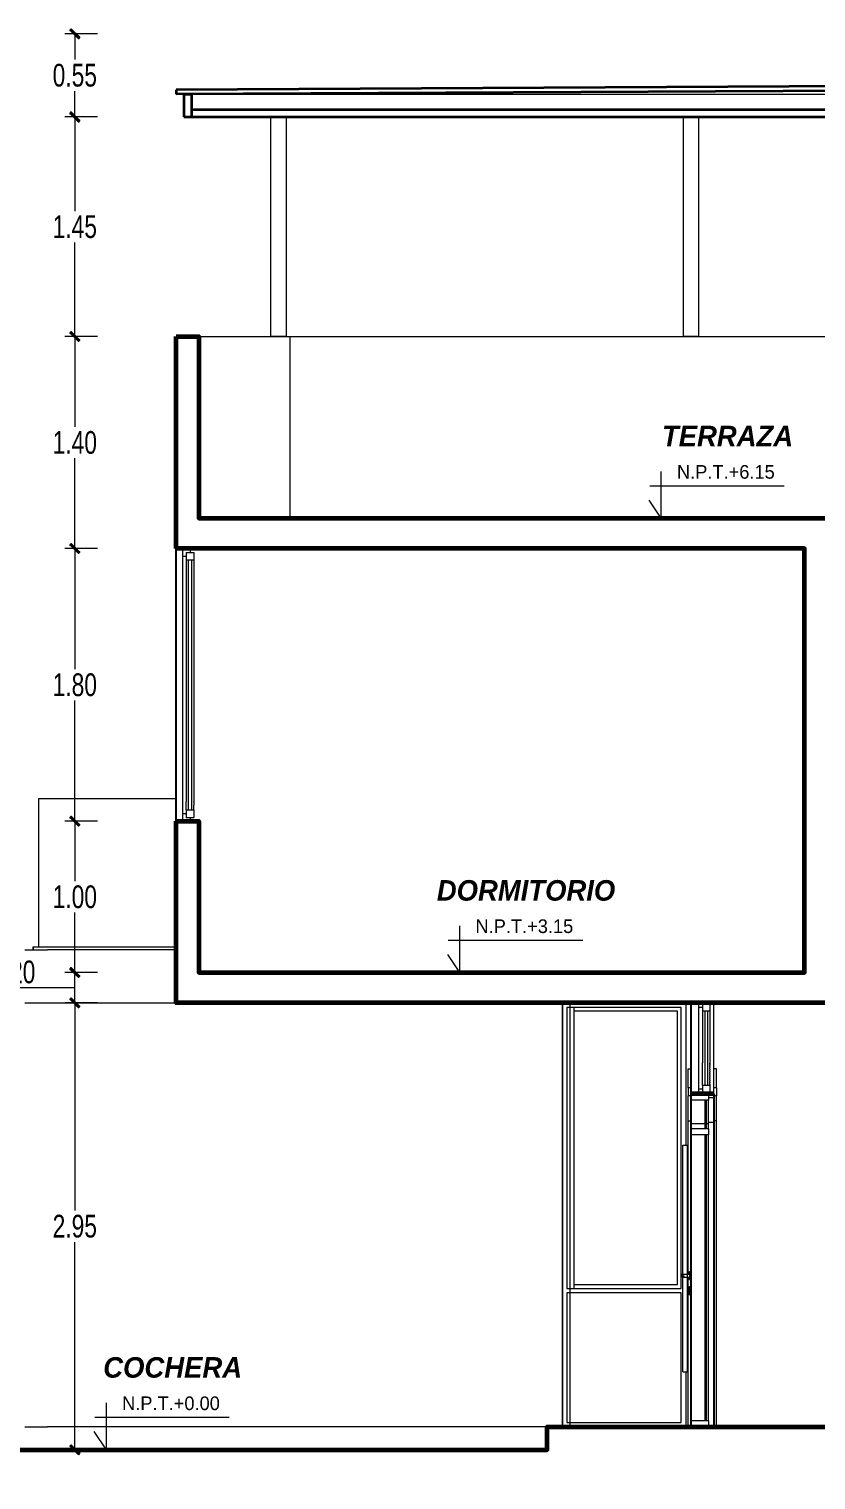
# Model space of a CAD drawing. Header units: millimetres. Extents: x 10610 to 10705, y -16613.7 to -16584.2.
# Drawn here: x 10670.6 to 10675.8, y -16607.34 to -16597.76 of the extents above; entities that cross this region are included whole.
import ezdxf
from ezdxf.enums import TextEntityAlignment as Align

# ---------------------------------------------------------------- set-up
doc = ezdxf.new("R2010")
doc.units = ezdxf.units.MM
for name, color, linetype, lineweight in [('COTASS', 7, 'Continuous', 5), ('Nuevo_Muro_Pluma_Nº__32', 15, 'Continuous', 35), ('Nuevo_Sanitarios_Pluma_Nº__30', 134, 'Continuous', 35), ('p2', 53, 'Continuous', 20)]:
    doc.layers.add(name, color=color, linetype=linetype, lineweight=lineweight)
for name, color, linetype, lineweight, true_color in [('Nuevo_p2_Pluma_Nº__29', 7, 'Continuous', 35, 0x3dad99), ('Nuevo_p2_Pluma_Nº__87', 7, 'Continuous', 20, 0x6a6a6a), ('Nuevo_p2_Pluma_Nº__88', 7, 'Continuous', 20, 0xfd4435), ('Nuevo_p2_Pluma_Nº__89', 7, 'Continuous', 20, 0x71cebe), ('Nuevo_p2_Pluma_Nº__90', 7, 'Continuous', 20, 0x00bfbf), ('Nuevo_Puertas ARCHICAD_Pluma_Nº__23', 7, 'Continuous', 20, 0xff6600), ('Nuevo_Puertas ARCHICAD_Pluma_Nº__3', 7, 'Continuous', 18, 0xff6600), ('Nuevo_Puertas ARCHICAD_Pluma_Nº__43', 7, 'Continuous', 18, 0xff6600), ('Nuevo_Sanitarios_Pluma_Nº__29', 7, 'Continuous', 35, 0x3dad99), ('Nuevo_Sanitarios_Pluma_Nº__90', 7, 'Continuous', 20, 0x00bfbf), ('Nuevo_Ventanas ARCHICAD_Pluma_Nº__23', 7, 'Continuous', 20, 0xff6600), ('Nuevo_Ventanas ARCHICAD_Pluma_Nº__3', 7, 'Continuous', 18, 0xff6600), ('Nuevo_Ventanas ARCHICAD_Pluma_Nº__87', 7, 'Continuous', 20, 0x6a6a6a)]:
    doc.layers.add(name, color=color, linetype=linetype, lineweight=lineweight, true_color=true_color)
doc.styles.add('mahico', font='GOTHIC.TTF', dxfattribs={"width": 0.75})
doc.styles.add('stylus', font='stylu.ttf')
doc.styles.add('TEXTO PRINCIPAL', font='swissek.ttf', dxfattribs={"height": 0.15})
doc.dimstyles.new('50 P', dxfattribs={"dimtxt": 0.15, "dimasz": 0.01, "dimexe": 0.065, "dimexo": 0.0625, "dimgap": 0.025, "dimtad": 1, "dimtih": 1, "dimtoh": 1, "dimzin": 0, "dimdsep": 46, "dimtxsty": 'mahico', "dimblk": 'pa cotas', "dimcen": 0.09, "dimdle": 0.3, "dimclrd": 256, "dimclre": 256, "dimclrt": 256, "dimadec": 0, "dimazin": 0, "dimtfac": 1, "dimtofl": 0, "dimtmove": 0, "dimatfit": 3, "dimfxl": 0.15, "dimfxlon": 1, "dimtolj": 1, "dimtzin": 0, "dimlwd": 5, "dimlwe": 5, "dimarcsym": 0})

# ---------------------------------------------------------------- blocks, each defined once
blk = doc.blocks.new('TRJHTRJHR')
at = {"layer": 'p2'}
for q in [(2575.0852, 1629.6906, 0), (2575.0053, 1629.5009, 0)]:
    blk.add_line((2575.0852, 1629.3808, 0), q, dxfattribs=at)
at = {"layer": 'p2', "elevation": 0}
blk.add_lwpolyline([(2575.8967, 1629.5929), (2575.0087, 1629.5929), (2575.0087, 1629.5929)], dxfattribs=at)
blk = doc.blocks.new('pa cotas')
h = blk.add_hatch(color=256)
h.paths.add_polyline_path([(2.38, 3.09), (-3.09, -2.38), (-2.38, -3.09)])
h.paths.add_polyline_path([(3.09, 2.38), (2.38, 3.09), (-2.38, -3.09)])
blk.add_line((-2.38, -3.09), (2.38, 3.09))
blk.add_lwpolyline([(3.09, 2.38), (2.38, 3.09), (-3.09, -2.38), (-2.38, -3.09)], close=True)
blk = doc.blocks.new('*D585')
at = {"lineweight": 5, "transparency": 16777216}
for p, q in [((10671.0566, -16604.1935), (10670.8416, -16604.1935)), ((10670.9066, -16604.2035), (10670.9066, -16605.5647)), ((10670.9066, -16607.1335), (10670.9066, -16605.7723)), ((10671.0566, -16607.1435), (10670.8416, -16607.1435))]:
    blk.add_line(p, q, dxfattribs=at)
at = {"layer": 'Defpoints', "color": 0, "transparency": 16777216}
for p in [(10671.5766, -16604.1935), (10670.9066, -16607.1435), (10671.5766, -16607.1435)]:
    blk.add_point(p, dxfattribs=at)
at = {"lineweight": 5, "transparency": 16777216, "xscale": 0.01, "yscale": 0.01, "zscale": 0.01}
for p, rotation in [((10670.9066, -16604.1935), 90), ((10670.9066, -16607.1435), 270)]:
    blk.add_blockref('pa cotas', p, dxfattribs=dict(at, rotation=rotation))
at = {"transparency": 16777216, "insert": (10670.9066, -16605.6685), "char_height": 0.15, "attachment_point": 5, "style": 'mahico'}
blk.add_mtext('\\A1;2.95', dxfattribs=at)
blk = doc.blocks.new('*D586')
at = {"lineweight": 5, "transparency": 16777216}
for p, q in [((10671.0566, -16603.9935), (10670.8416, -16603.9935)), ((10670.9066, -16604.1835), (10670.9066, -16604.0035)), ((10670.6716, -16604.0935), (10670.3278, -16604.0935)), ((10670.9066, -16604.0935), (10670.6716, -16604.0935)), ((10671.0566, -16604.1935), (10670.8416, -16604.1935))]:
    blk.add_line(p, q, dxfattribs=at)
at = {"layer": 'Defpoints', "color": 0, "transparency": 16777216}
for p in [(10670.9066, -16603.9935), (10671.7266, -16603.9935), (10671.5766, -16604.1935)]:
    blk.add_point(p, dxfattribs=at)
at = {"lineweight": 5, "transparency": 16777216, "xscale": 0.01, "yscale": 0.01, "zscale": 0.01}
for p, rotation in [((10670.9066, -16603.9935), 90), ((10670.9066, -16604.1935), 270)]:
    blk.add_blockref('pa cotas', p, dxfattribs=dict(at, rotation=rotation))
at = {"transparency": 16777216, "insert": (10670.4997, -16603.9897), "char_height": 0.15, "attachment_point": 5, "style": 'mahico'}
blk.add_mtext('\\A1;0.20', dxfattribs=at)
blk = doc.blocks.new('*D587')
at = {"lineweight": 5, "transparency": 16777216}
for p, q in [((10671.0566, -16602.9935), (10670.8416, -16602.9935)), ((10670.9066, -16603.0035), (10670.9066, -16603.3897)), ((10670.9066, -16603.9835), (10670.9066, -16603.5973)), ((10671.0566, -16603.9935), (10670.8416, -16603.9935))]:
    blk.add_line(p, q, dxfattribs=at)
at = {"layer": 'Defpoints', "color": 0, "transparency": 16777216}
for p in [(10670.9066, -16602.9935), (10671.7266, -16602.9935), (10671.7266, -16603.9935)]:
    blk.add_point(p, dxfattribs=at)
at = {"lineweight": 5, "transparency": 16777216, "xscale": 0.01, "yscale": 0.01, "zscale": 0.01}
for p, rotation in [((10670.9066, -16602.9935), 90), ((10670.9066, -16603.9935), 270)]:
    blk.add_blockref('pa cotas', p, dxfattribs=dict(at, rotation=rotation))
at = {"transparency": 16777216, "insert": (10670.9066, -16603.4935), "char_height": 0.15, "attachment_point": 5, "style": 'mahico'}
blk.add_mtext('\\A1;1.00', dxfattribs=at)
blk = doc.blocks.new('*D588')
at = {"lineweight": 5, "transparency": 16777216}
for p, q in [((10671.0566, -16601.1935), (10670.8416, -16601.1935)), ((10670.9066, -16601.2035), (10670.9066, -16601.9897)), ((10670.9066, -16602.9835), (10670.9066, -16602.1973)), ((10671.0566, -16602.9935), (10670.8416, -16602.9935))]:
    blk.add_line(p, q, dxfattribs=at)
at = {"layer": 'Defpoints', "color": 0, "transparency": 16777216}
for p in [(10670.9066, -16601.1935), (10671.5766, -16601.1935), (10671.7266, -16602.9935)]:
    blk.add_point(p, dxfattribs=at)
at = {"lineweight": 5, "transparency": 16777216, "xscale": 0.01, "yscale": 0.01, "zscale": 0.01}
for p, rotation in [((10670.9066, -16601.1935), 90), ((10670.9066, -16602.9935), 270)]:
    blk.add_blockref('pa cotas', p, dxfattribs=dict(at, rotation=rotation))
at = {"transparency": 16777216, "insert": (10670.9066, -16602.0935), "char_height": 0.15, "attachment_point": 5, "style": 'mahico'}
blk.add_mtext('\\A1;1.80', dxfattribs=at)
blk = doc.blocks.new('*D589')
at = {"lineweight": 5, "transparency": 16777216}
for p, q in [((10671.0566, -16599.7935), (10670.8416, -16599.7935)), ((10670.9066, -16599.8035), (10670.9066, -16600.3897)), ((10670.9066, -16601.1835), (10670.9066, -16600.5973)), ((10671.0566, -16601.1935), (10670.8416, -16601.1935))]:
    blk.add_line(p, q, dxfattribs=at)
at = {"layer": 'Defpoints', "color": 0, "transparency": 16777216}
for p in [(10670.9066, -16599.7935), (10671.5766, -16599.7935), (10671.5766, -16601.1935)]:
    blk.add_point(p, dxfattribs=at)
at = {"lineweight": 5, "transparency": 16777216, "xscale": 0.01, "yscale": 0.01, "zscale": 0.01}
for p, rotation in [((10670.9066, -16599.7935), 90), ((10670.9066, -16601.1935), 270)]:
    blk.add_blockref('pa cotas', p, dxfattribs=dict(at, rotation=rotation))
at = {"transparency": 16777216, "insert": (10670.9066, -16600.4935), "char_height": 0.15, "attachment_point": 5, "style": 'mahico'}
blk.add_mtext('\\A1;1.40', dxfattribs=at)
blk = doc.blocks.new('*D590')
at = {"lineweight": 5, "transparency": 16777216}
for p, q in [((10671.0566, -16598.3435), (10670.8416, -16598.3435)), ((10670.9066, -16598.3535), (10670.9066, -16598.9647)), ((10670.9066, -16599.7835), (10670.9066, -16599.1723)), ((10671.0566, -16599.7935), (10670.8416, -16599.7935))]:
    blk.add_line(p, q, dxfattribs=at)
at = {"layer": 'Defpoints', "color": 0, "transparency": 16777216}
for p in [(10670.9066, -16598.3435), (10671.6265, -16598.3435), (10671.5766, -16599.7935)]:
    blk.add_point(p, dxfattribs=at)
at = {"lineweight": 5, "transparency": 16777216, "xscale": 0.01, "yscale": 0.01, "zscale": 0.01}
for p, rotation in [((10670.9066, -16598.3435), 90), ((10670.9066, -16599.7935), 270)]:
    blk.add_blockref('pa cotas', p, dxfattribs=dict(at, rotation=rotation))
at = {"transparency": 16777216, "insert": (10670.9066, -16599.0685), "char_height": 0.15, "attachment_point": 5, "style": 'mahico'}
blk.add_mtext('\\A1;1.45', dxfattribs=at)
blk = doc.blocks.new('*D591')
at = {"lineweight": 5, "transparency": 16777216}
for p, q in [((10671.0566, -16597.7935), (10670.8416, -16597.7935)), ((10670.9066, -16597.8035), (10670.9066, -16597.9647)), ((10670.9066, -16598.3335), (10670.9066, -16598.1723)), ((10671.0566, -16598.3435), (10670.8416, -16598.3435))]:
    blk.add_line(p, q, dxfattribs=at)
at = {"layer": 'Defpoints', "color": 0, "transparency": 16777216}
for p in [(10670.9066, -16597.7935), (10678.2766, -16597.7935), (10671.6265, -16598.3435)]:
    blk.add_point(p, dxfattribs=at)
at = {"lineweight": 5, "transparency": 16777216, "xscale": 0.01, "yscale": 0.01, "zscale": 0.01}
for p, rotation in [((10670.9066, -16597.7935), 90), ((10670.9066, -16598.3435), 270)]:
    blk.add_blockref('pa cotas', p, dxfattribs=dict(at, rotation=rotation))
at = {"transparency": 16777216, "insert": (10670.9066, -16598.0685), "char_height": 0.15, "attachment_point": 5, "style": 'mahico'}
blk.add_mtext('\\A1;0.55', dxfattribs=at)

msp = doc.modelspace()

# ---------------------------------------------------------------- linework, layer by layer
for p, q in [((10671.5766, -16602.9935), (10671.5766, -16601.1935)), ((10674.9766, -16606.9935), (10674.9766, -16604.1935)), ((10675.1266, -16604.7935), (10675.1266, -16606.9935))]:
    msp.add_line(p, q)
at = {"lineweight": 60}
for points in [[(10681.4266, -16600.9935), (10682.7766, -16600.9935), (10682.7766, -16598.7935), (10682.9266, -16598.7935), (10682.9266, -16600.9935), (10686.8766, -16600.9935), (10686.8766, -16599.7935), (10687.0266, -16599.7935), (10687.0266, -16601.1935), (10682.9266, -16601.1935), (10682.9266, -16604.1935), (10675.0766, -16604.1935), (10675.0266, -16604.1935), (10671.7266, -16604.1935), (10671.5766, -16604.1935), (10671.5766, -16602.9935)], [(10671.5766, -16599.7935), (10671.7266, -16599.7935), (10671.7266, -16600.9935), (10681.2766, -16600.9935)], [(10671.5766, -16601.1935), (10671.5766, -16599.7935)], [(10671.5766, -16602.9935), (10671.7266, -16602.9935), (10671.7266, -16603.9935), (10675.7266, -16603.9935), (10675.7266, -16601.1935), (10671.5766, -16601.1935)], [(10666.9084, -16607.3435), (10667.4416, -16607.3435), (10667.4416, -16607.1435), (10674.0266, -16607.1435), (10674.0266, -16606.9935), (10686.5766, -16606.9935), (10686.5766, -16607.1435), (10688.4266, -16607.1435), (10688.4266, -16604.1935), (10688.5766, -16604.1935), (10688.5766, -16607.1435), (10689.1675, -16607.1435)]]:
    msp.add_lwpolyline(points, dxfattribs=at)
at = {"lineweight": 60, "flags": 128}
msp.add_lwpolyline([(10675.1266, -16604.7935), (10675.0916, -16604.7935), (10674.9766, -16604.7935)], dxfattribs=at)
at = {"layer": 'Nuevo_Muro_Pluma_Nº__32', "color": 15, "linetype": 'Continuous', "lineweight": 35}
for p, q in [((10678.2766, -16598.1295), (10671.5765, -16598.1638)), ((10671.5765, -16598.1638), (10671.5766, -16598.1938)), ((10678.2766, -16598.1595), (10671.5766, -16598.1938))]:
    msp.add_line(p, q, dxfattribs=at)
at = {"layer": 'Nuevo_p2_Pluma_Nº__29', "color": 135, "linetype": 'Continuous', "lineweight": 35, "true_color": 0x3dad99}
msp.add_line((10674.9532, -16606.9935), (10674.0266, -16606.9935), dxfattribs=at)
at = {"layer": 'Nuevo_p2_Pluma_Nº__29', "color": 135, "linetype": 'Continuous', "lineweight": 35, "true_color": 0x3dad99, "flags": 128}
msp.add_lwpolyline([(10675.0266, -16606.9935), (10674.9766, -16606.9935), (10674.9532, -16606.9935)], dxfattribs=at)
at = {"layer": 'Nuevo_p2_Pluma_Nº__87', "color": 251, "linetype": 'Continuous', "lineweight": 20, "true_color": 0x6a6a6a}
for p, q in [((10671.7266, -16599.7935), (10678.2766, -16599.7935)), ((10672.3266, -16599.7935), (10672.3266, -16600.9935)), ((10670.6666, -16602.8435), (10670.6666, -16603.8235)), ((10670.6666, -16602.8435), (10671.5766, -16602.8435)), ((10670.5766, -16603.8435), (10670.7266, -16603.8435)), ((10670.5766, -16603.8435), (10670.7266, -16603.8435)), ((10671.5766, -16603.8435), (10670.7266, -16603.8435)), ((10671.5766, -16603.8435), (10670.7266, -16603.8435)), ((10675.1266, -16604.7935), (10675.1266, -16604.1935)), ((10674.0266, -16606.9935), (10670.7266, -16606.9935))]:
    msp.add_line(p, q, dxfattribs=at)
at = {"layer": 'Nuevo_p2_Pluma_Nº__88', "color": 20, "linetype": 'Continuous', "lineweight": 20, "true_color": 0xfd4435}
for p, q in [((10674.9223, -16605.1318), (10674.9243, -16605.1318)), ((10674.9223, -16606.6288), (10674.9223, -16605.1318)), ((10674.9243, -16605.1318), (10674.9298, -16605.1318)), ((10674.9298, -16605.1318), (10674.9373, -16605.1318)), ((10674.9373, -16605.1318), (10674.9448, -16605.1318)), ((10674.9448, -16605.1318), (10674.9503, -16605.1318)), ((10674.9503, -16605.1318), (10674.9523, -16605.1318)), ((10674.9523, -16606.6288), (10674.9523, -16605.1318)), ((10674.9223, -16606.6288), (10674.9243, -16606.6288)), ((10674.9243, -16606.6288), (10674.9298, -16606.6288)), ((10674.9298, -16606.6288), (10674.9373, -16606.6288)), ((10674.9373, -16606.6288), (10674.9448, -16606.6288)), ((10674.9448, -16606.6288), (10674.9503, -16606.6288)), ((10674.9503, -16606.6288), (10674.9523, -16606.6288))]:
    msp.add_line(p, q, dxfattribs=at)
at = {"layer": 'Nuevo_p2_Pluma_Nº__89', "color": 123, "linetype": 'Continuous', "lineweight": 20, "true_color": 0x71cebe}
for p, q in [((10670.5766, -16604.1935), (10671.5766, -16604.1935)), ((10670.5766, -16606.9935), (10670.7266, -16606.9935))]:
    msp.add_line(p, q, dxfattribs=at)
at = {"layer": 'Nuevo_p2_Pluma_Nº__90', "color": 132, "linetype": 'Continuous', "lineweight": 20, "true_color": 0x00bfbf}
for p, q in [((10670.6316, -16603.8235), (10670.6316, -16603.8435)), ((10670.6316, -16603.8235), (10671.5766, -16603.8235)), ((10670.6316, -16603.8235), (10670.6318, -16603.8235)), ((10670.6316, -16603.8435), (10670.6316, -16603.8235)), ((10670.6318, -16603.8235), (10670.6318, -16603.8435)), ((10670.6318, -16603.8235), (10671.5766, -16603.8235))]:
    msp.add_line(p, q, dxfattribs=at)
at = {"layer": 'Nuevo_Puertas ARCHICAD_Pluma_Nº__23', "color": 30, "linetype": 'Continuous', "lineweight": 20, "true_color": 0xff6600}
for p, q in [((10675.0916, -16604.8362), (10674.9766, -16604.8362)), ((10674.9766, -16605.0253), (10674.9766, -16605.0653)), ((10675.0916, -16605.0253), (10674.9766, -16605.0253)), ((10675.0916, -16605.0653), (10674.9766, -16605.0653)), ((10675.0916, -16605.0253), (10675.0916, -16605.0653)), ((10674.9766, -16606.9535), (10674.9766, -16606.9935)), ((10675.0916, -16606.9535), (10674.9766, -16606.9535)), ((10675.0916, -16606.9535), (10675.0916, -16606.9935))]:
    msp.add_line(p, q, dxfattribs=at)
at = {"layer": 'Nuevo_Puertas ARCHICAD_Pluma_Nº__23', "color": 30, "linetype": 'Continuous', "lineweight": 20, "true_color": 0xff6600, "flags": 128}
for points in [[(10674.9766, -16604.7935), (10674.9766, -16604.8074), (10674.9766, -16604.8362)], [(10675.0916, -16604.7935), (10675.0916, -16604.8203), (10675.0916, -16604.8362)]]:
    msp.add_lwpolyline(points, dxfattribs=at)
at = {"layer": 'Nuevo_Puertas ARCHICAD_Pluma_Nº__3', "color": 30, "linetype": 'Continuous', "lineweight": 18, "true_color": 0xff6600}
for p, q in [((10674.9576, -16604.6412), (10674.9576, -16604.6283)), ((10674.9576, -16604.6283), (10674.9766, -16604.6283)), ((10675.1456, -16604.6283), (10675.1266, -16604.6283)), ((10675.1456, -16604.6412), (10675.1456, -16604.6283)), ((10674.9576, -16604.6797), (10674.9576, -16604.6412)), ((10674.9576, -16604.7434), (10674.9576, -16604.6797)), ((10675.1456, -16604.6797), (10675.1456, -16604.6412)), ((10675.1456, -16604.7434), (10675.1456, -16604.6797)), ((10674.9576, -16604.7537), (10674.9576, -16604.7434)), ((10674.9576, -16604.7537), (10674.9576, -16604.8074)), ((10674.9766, -16604.7537), (10674.9576, -16604.7537)), ((10674.9576, -16604.8684), (10674.9576, -16604.8074)), ((10674.9766, -16604.8074), (10674.9576, -16604.8074)), ((10675.1266, -16604.8203), (10675.0916, -16604.8203)), ((10675.1456, -16604.7537), (10675.1266, -16604.7537)), ((10675.1266, -16604.8074), (10675.1266, -16604.8203)), ((10675.1456, -16604.8074), (10675.1266, -16604.8074)), ((10675.1266, -16604.8772), (10675.1266, -16604.8203)), ((10675.1456, -16604.7537), (10675.1456, -16604.7434)), ((10675.1456, -16604.7537), (10675.1456, -16604.8074)), ((10675.1456, -16604.8684), (10675.1456, -16604.8074)), ((10674.9576, -16604.9731), (10674.9576, -16604.8684)), ((10674.9766, -16604.8883), (10674.9766, -16604.8362)), ((10674.9766, -16604.9892), (10674.9766, -16604.8883)), ((10675.0916, -16604.8883), (10675.0916, -16604.8362)), ((10675.0916, -16604.9892), (10675.0916, -16604.8883)), ((10675.1266, -16604.9802), (10675.1266, -16604.8772)), ((10675.1456, -16604.9731), (10675.1456, -16604.8684)), ((10674.9576, -16605.9835), (10674.9576, -16604.9731)), ((10674.9576, -16605.115), (10674.9576, -16604.9731)), ((10674.9576, -16604.9731), (10674.9766, -16604.9731)), ((10674.9766, -16605.0253), (10674.9766, -16604.9892)), ((10674.9766, -16604.9892), (10675.0916, -16604.9892)), ((10675.0916, -16604.9802), (10675.1266, -16604.9802)), ((10675.0916, -16605.0253), (10675.0916, -16604.9892)), ((10675.1456, -16604.9731), (10675.1266, -16604.9731)), ((10675.1266, -16606.9935), (10675.1266, -16604.9802)), ((10675.1266, -16605.115), (10675.1266, -16604.9802)), ((10675.1456, -16606.9935), (10675.1456, -16604.9731)), ((10675.1456, -16605.115), (10675.1456, -16604.9731)), ((10674.9765, -16605.0533), (10674.9765, -16605.1056)), ((10674.9766, -16606.9535), (10674.9766, -16605.0653)), ((10674.9766, -16605.115), (10674.9766, -16605.0653)), ((10675.0916, -16606.9535), (10675.0916, -16605.0653)), ((10675.0916, -16605.115), (10675.0916, -16605.0653)), ((10674.9765, -16605.3061), (10674.9765, -16605.3584)), ((10674.9765, -16605.391), (10674.9765, -16605.4433)), ((10674.9765, -16605.476), (10674.9765, -16605.5282)), ((10674.9765, -16605.5609), (10674.9765, -16605.6131)), ((10674.9765, -16605.6458), (10674.9765, -16605.6981)), ((10674.9765, -16605.7307), (10674.9765, -16605.783)), ((10674.9765, -16605.8156), (10674.9765, -16605.8679)), ((10674.9666, -16605.9701), (10674.9666, -16605.9665)), ((10674.9666, -16605.98), (10674.9666, -16605.9701)), ((10674.9667, -16605.9665), (10674.9765, -16605.9665)), ((10674.9765, -16605.8853), (10674.9765, -16605.9375)), ((10674.9765, -16605.9665), (10674.9765, -16605.9375)), ((10674.9145, -16605.9864), (10674.9116, -16605.9935)), ((10674.9116, -16605.9935), (10674.9145, -16606.0006)), ((10674.9161, -16605.9864), (10674.9133, -16605.9935)), ((10674.9133, -16605.9935), (10674.9161, -16606.0006)), ((10674.9216, -16605.9835), (10674.9145, -16605.9864)), ((10674.9145, -16606.0006), (10674.9216, -16606.0035)), ((10674.9209, -16605.9864), (10674.9188, -16605.9935)), ((10674.9188, -16605.9935), (10674.9209, -16606.0006)), ((10674.9216, -16605.9835), (10674.9228, -16605.9835)), ((10674.9216, -16606.0035), (10674.9228, -16606.0035)), ((10674.9228, -16605.9835), (10674.926, -16605.9835)), ((10674.9228, -16606.0035), (10674.926, -16606.0035)), ((10674.926, -16605.9835), (10674.9309, -16605.9835)), ((10674.926, -16606.0035), (10674.9309, -16606.0035)), ((10674.9281, -16605.9864), (10674.927, -16605.9935)), ((10674.927, -16605.9935), (10674.9281, -16606.0006)), ((10674.9309, -16605.9835), (10674.9366, -16605.9835)), ((10674.9309, -16606.0035), (10674.9366, -16606.0035)), ((10674.9366, -16605.9835), (10674.9666, -16605.9835)), ((10674.9366, -16606.0035), (10674.9666, -16606.0035)), ((10674.9576, -16606.9935), (10674.9576, -16606.0035)), ((10674.9666, -16605.9835), (10674.9666, -16605.98)), ((10674.9666, -16605.9835), (10674.9666, -16605.9864)), ((10674.9666, -16605.9864), (10674.9666, -16605.9935)), ((10674.9666, -16605.9935), (10674.9666, -16606.0006)), ((10674.9666, -16606.0006), (10674.9666, -16606.0035)), ((10674.9666, -16606.007), (10674.9666, -16606.0035)), ((10674.9666, -16606.0169), (10674.9666, -16606.007)), ((10674.9666, -16606.0205), (10674.9666, -16606.0169)), ((10674.9666, -16606.0701), (10674.9666, -16606.0665)), ((10674.9666, -16606.08), (10674.9666, -16606.0701)), ((10674.9667, -16606.0205), (10674.9765, -16606.0205)), ((10674.9667, -16606.0665), (10674.9765, -16606.0665)), ((10674.9765, -16606.0594), (10674.9765, -16606.0071)), ((10674.9666, -16606.0935), (10674.9666, -16606.08)), ((10674.9666, -16606.107), (10674.9666, -16606.0935)), ((10674.9666, -16606.1169), (10674.9666, -16606.107)), ((10674.9666, -16606.1205), (10674.9666, -16606.1169)), ((10674.9667, -16606.1205), (10674.9765, -16606.1205)), ((10674.9765, -16606.1443), (10674.9765, -16606.0921)), ((10674.9765, -16606.2292), (10674.9765, -16606.177)), ((10674.9765, -16606.3142), (10674.9765, -16606.2619)), ((10674.9765, -16606.3991), (10674.9765, -16606.3468)), ((10674.9765, -16606.484), (10674.9765, -16606.4317)), ((10674.9765, -16606.5689), (10674.9765, -16606.5167)), ((10674.9765, -16606.6538), (10674.9765, -16606.6016)), ((10674.9765, -16606.7388), (10674.9765, -16606.6865)), ((10674.9765, -16606.8237), (10674.9765, -16606.7714)), ((10674.9765, -16606.9086), (10674.9765, -16606.8563)), ((10674.9765, -16606.9935), (10674.9765, -16606.9413))]:
    msp.add_line(p, q, dxfattribs=at)
at = {"layer": 'Nuevo_Puertas ARCHICAD_Pluma_Nº__43', "color": 30, "linetype": 'Continuous', "lineweight": 18, "true_color": 0xff6600}
for p, q in [((10675.0676, -16604.8362), (10675.0676, -16605.0253)), ((10675.0796, -16605.0253), (10675.0796, -16604.8362)), ((10675.0676, -16605.0653), (10675.0676, -16605.115)), ((10675.0676, -16605.0653), (10675.0676, -16606.9535)), ((10675.0796, -16606.9535), (10675.0796, -16605.0653)), ((10675.0796, -16605.115), (10675.0796, -16605.0653))]:
    msp.add_line(p, q, dxfattribs=at)
at = {"layer": 'Nuevo_Sanitarios_Pluma_Nº__29', "color": 135, "linetype": 'Continuous', "lineweight": 35, "true_color": 0x3dad99}
for p, q in [((10671.6765, -16598.2935), (10678.2766, -16598.2935)), ((10671.6765, -16598.3435), (10678.2766, -16598.3435))]:
    msp.add_line(p, q, dxfattribs=at)
at = {"layer": 'Nuevo_Sanitarios_Pluma_Nº__30', "color": 134, "linetype": 'Continuous', "lineweight": 35}
for p, q in [((10671.6265, -16598.1935), (10671.6765, -16598.1935)), ((10671.6265, -16598.1935), (10671.6265, -16598.3435)), ((10671.6765, -16598.1935), (10671.6765, -16598.2935)), ((10671.6765, -16598.2935), (10671.6765, -16598.3435)), ((10671.6265, -16598.3435), (10671.6765, -16598.3435))]:
    msp.add_line(p, q, dxfattribs=at)
at = {"layer": 'Nuevo_Sanitarios_Pluma_Nº__90', "color": 132, "linetype": 'Continuous', "lineweight": 20, "true_color": 0x00bfbf}
msp.add_line((10671.6765, -16598.1935), (10678.2766, -16598.1935), dxfattribs=at)
for points in [[(10672.2016, -16598.3435), (10672.3016, -16598.3435), (10672.3016, -16599.7935), (10672.2016, -16599.7935)], [(10674.9265, -16598.3435), (10675.0265, -16598.3435), (10675.0265, -16599.7935), (10674.9265, -16599.7935)]]:
    msp.add_lwpolyline(points, close=True, dxfattribs=at)
at = {"layer": 'Nuevo_Ventanas ARCHICAD_Pluma_Nº__23', "color": 30, "linetype": 'Continuous', "lineweight": 20, "true_color": 0xff6600}
for p, q in [((10671.618, -16601.1935), (10671.618, -16601.2435)), ((10671.618, -16601.2435), (10671.643, -16601.2435)), ((10671.643, -16601.2685), (10671.693, -16601.2685)), ((10671.658, -16602.9185), (10671.658, -16601.2685)), ((10671.668, -16601.1935), (10671.668, -16601.2185)), ((10671.678, -16601.2685), (10671.678, -16602.9185)), ((10671.693, -16601.2185), (10671.693, -16601.2685)), ((10671.618, -16602.9435), (10671.643, -16602.9435)), ((10671.618, -16602.9435), (10671.618, -16602.9935)), ((10671.643, -16602.9185), (10671.693, -16602.9185)), ((10671.668, -16602.9685), (10671.668, -16602.9935)), ((10671.693, -16602.9185), (10671.693, -16602.9685)), ((10675.0266, -16604.1935), (10675.0266, -16604.2235)), ((10675.0516, -16604.2235), (10675.0266, -16604.2235)), ((10675.1016, -16604.2485), (10675.0516, -16604.2485)), ((10675.0666, -16604.2485), (10675.0666, -16604.7385)), ((10675.0766, -16604.1935), (10675.0766, -16604.1985)), ((10675.0866, -16604.7385), (10675.0866, -16604.2485)), ((10675.1016, -16604.1985), (10675.1016, -16604.2485)), ((10675.0266, -16604.7635), (10675.0266, -16604.7935)), ((10675.0516, -16604.7635), (10675.0266, -16604.7635)), ((10675.0766, -16604.7935), (10675.0266, -16604.7935)), ((10675.1016, -16604.7385), (10675.0516, -16604.7385)), ((10675.0766, -16604.7885), (10675.0766, -16604.7935)), ((10675.1016, -16604.7385), (10675.1016, -16604.7885))]:
    msp.add_line(p, q, dxfattribs=at)
at = {"layer": 'Nuevo_Ventanas ARCHICAD_Pluma_Nº__23', "color": 30, "linetype": 'Continuous', "lineweight": 20, "true_color": 0xff6600, "flags": 128}
for points in [[(10671.643, -16601.2185), (10671.668, -16601.2185), (10671.693, -16601.2185)], [(10671.643, -16601.2185), (10671.643, -16601.2435), (10671.643, -16601.2685)], [(10671.643, -16602.9185), (10671.643, -16602.9435), (10671.643, -16602.9685)], [(10671.643, -16602.9685), (10671.668, -16602.9685), (10671.693, -16602.9685)], [(10675.0516, -16604.1985), (10675.0516, -16604.2235), (10675.0516, -16604.2485)], [(10675.1016, -16604.1985), (10675.0766, -16604.1985), (10675.0516, -16604.1985)], [(10675.0516, -16604.7385), (10675.0516, -16604.7635), (10675.0516, -16604.7885)], [(10675.1016, -16604.7885), (10675.0766, -16604.7885), (10675.0516, -16604.7885)]]:
    msp.add_lwpolyline(points, dxfattribs=at)
at = {"layer": 'Nuevo_Ventanas ARCHICAD_Pluma_Nº__3', "color": 30, "linetype": 'Continuous', "lineweight": 18, "true_color": 0xff6600}
for p, q in [((10671.618, -16601.2435), (10671.618, -16602.9435)), ((10671.643, -16601.2685), (10671.643, -16602.8651)), ((10671.693, -16601.2685), (10671.693, -16601.2692)), ((10671.693, -16601.2685), (10671.693, -16602.8651)), ((10671.693, -16601.2692), (10671.693, -16601.3003)), ((10671.643, -16602.4685), (10671.643, -16602.5219)), ((10671.693, -16602.5003), (10671.693, -16602.5198)), ((10671.693, -16602.5198), (10671.693, -16602.5219)), ((10671.643, -16602.9185), (10671.643, -16602.8651)), ((10671.693, -16602.8672), (10671.693, -16602.8651)), ((10671.693, -16602.8672), (10671.693, -16602.8867)), ((10671.693, -16602.9179), (10671.693, -16602.8867)), ((10671.693, -16602.9179), (10671.693, -16602.9185)), ((10674.1266, -16604.1935), (10674.1266, -16604.2235)), ((10674.1266, -16604.2235), (10674.1266, -16606.9635)), ((10674.1272, -16604.2235), (10674.1272, -16604.1935)), ((10674.1272, -16606.9635), (10674.1272, -16604.2235)), ((10674.1572, -16604.2235), (10674.1572, -16606.0785)), ((10674.1766, -16604.2235), (10674.1572, -16604.2235)), ((10674.1766, -16604.1935), (10674.1766, -16604.2235)), ((10674.1766, -16604.2235), (10674.1766, -16606.0785)), ((10674.9121, -16604.2235), (10674.1766, -16604.2235)), ((10674.2016, -16604.2235), (10674.2016, -16604.2485)), ((10674.2016, -16604.2485), (10674.2016, -16606.0535)), ((10674.8871, -16604.2485), (10674.2016, -16604.2485)), ((10674.8871, -16606.0535), (10674.8871, -16604.2485)), ((10674.9121, -16606.0785), (10674.9121, -16604.2235)), ((10674.9421, -16604.1935), (10674.9421, -16604.2235)), ((10674.9421, -16604.2235), (10674.9421, -16605.1318)), ((10675.0266, -16604.2235), (10675.0266, -16604.7635)), ((10675.0516, -16604.2485), (10675.0516, -16604.398)), ((10675.1016, -16604.2485), (10675.1016, -16604.2507)), ((10675.1016, -16604.2507), (10675.1016, -16604.6064)), ((10675.1016, -16604.2563), (10675.1016, -16604.2651)), ((10675.1016, -16604.2707), (10675.1016, -16604.2796)), ((10675.1016, -16604.2851), (10675.1016, -16604.294)), ((10675.1016, -16604.2996), (10675.1016, -16604.3085)), ((10675.1016, -16604.314), (10675.1016, -16604.3229)), ((10675.1016, -16604.3284), (10675.1016, -16604.3373)), ((10675.1016, -16604.3429), (10675.1016, -16604.3518)), ((10675.0516, -16604.398), (10675.0516, -16604.5891)), ((10675.1016, -16604.3573), (10675.1016, -16604.3662)), ((10675.1016, -16604.3718), (10675.1016, -16604.3806)), ((10675.1016, -16604.3862), (10675.1016, -16604.3951)), ((10675.0516, -16604.7385), (10675.0516, -16604.5891)), ((10675.1016, -16604.6008), (10675.1016, -16604.592)), ((10675.1016, -16604.6153), (10675.1016, -16604.6064)), ((10675.1016, -16604.6153), (10675.1016, -16604.6208)), ((10675.1016, -16604.6297), (10675.1016, -16604.6208)), ((10675.1016, -16604.6297), (10675.1016, -16604.6353)), ((10675.1016, -16604.6441), (10675.1016, -16604.6353)), ((10675.1016, -16604.6441), (10675.1016, -16604.6497)), ((10675.1016, -16604.6586), (10675.1016, -16604.6497)), ((10675.1016, -16604.6586), (10675.1016, -16604.6641)), ((10675.1016, -16604.673), (10675.1016, -16604.6641)), ((10675.1016, -16604.673), (10675.1016, -16604.6786)), ((10675.1016, -16604.6875), (10675.1016, -16604.6786)), ((10675.1016, -16604.6875), (10675.1016, -16604.693)), ((10675.1016, -16604.7019), (10675.1016, -16604.693)), ((10675.1016, -16604.7019), (10675.1016, -16604.7074)), ((10675.1016, -16604.7163), (10675.1016, -16604.7074)), ((10675.1016, -16604.7163), (10675.1016, -16604.7219)), ((10675.1016, -16604.7308), (10675.1016, -16604.7219)), ((10675.1016, -16604.7308), (10675.1016, -16604.7363)), ((10675.1016, -16604.7385), (10675.1016, -16604.7363)), ((10674.2016, -16606.0535), (10674.2016, -16606.0785)), ((10674.2016, -16606.0535), (10674.8871, -16606.0535)), ((10674.1572, -16606.0785), (10674.1766, -16606.0785)), ((10674.1572, -16606.1085), (10674.1572, -16606.9635)), ((10674.1766, -16606.1085), (10674.1572, -16606.1085)), ((10674.1766, -16606.0785), (10674.1766, -16606.1085)), ((10674.1766, -16606.0785), (10674.9121, -16606.0785)), ((10674.1766, -16606.1085), (10674.1766, -16606.9635)), ((10674.9121, -16606.1085), (10674.1766, -16606.1085)), ((10674.9121, -16606.9635), (10674.9121, -16606.1085)), ((10674.9421, -16606.6288), (10674.9421, -16606.9635)), ((10674.1266, -16606.9635), (10674.1266, -16606.9935)), ((10674.1272, -16606.9935), (10674.1272, -16606.9635)), ((10674.1572, -16606.9635), (10674.9121, -16606.9635)), ((10674.1766, -16606.9635), (10674.1766, -16606.9935)), ((10674.9421, -16606.9635), (10674.9421, -16606.9935))]:
    msp.add_line(p, q, dxfattribs=at)
at = {"layer": 'Nuevo_Ventanas ARCHICAD_Pluma_Nº__87', "color": 251, "linetype": 'Continuous', "lineweight": 20, "true_color": 0x6a6a6a}
msp.add_line((10675.1266, -16604.7935), (10674.9766, -16604.7935), dxfattribs=at)

# ---------------------------------------------------------------- block references
at = {"layer": 'COTASS'}
for p in [(8099.6948, -18230.3743, 0), (8098.364, -18233.3743, 0), (8096.03, -18236.5243, 0)]:
    msp.add_blockref('TRJHTRJHR', p, dxfattribs=at)

# ---------------------------------------------------------------- texts
at = {"style": 'stylus'}
for s, p in [('N.P.T.+6.15', (10675.2064, -16600.687, 0)), ('N.P.T.+3.15', (10673.8756, -16603.687, 0)), ('N.P.T.+0.00', (10671.5417, -16606.837, 0))]:
    msp.add_text(s, height=0.09, dxfattribs=at).set_placement(p, align=Align.MIDDLE_CENTER)
at = {"char_height": 0.13558, "width": 1.779786, "attachment_point": 1, "style": 'TEXTO PRINCIPAL'}
for s, insert in [('\\pxqc;{\\fCentury Gothic|b1|i1|c0|p34;TERRAZA}', (10674.3275, -16600.3825, 0)), ('\\pxqc;{\\fCentury Gothic|b1|i1|c0|p34;DORMITORIO}', (10672.9967, -16603.3825, 0)), ('\\pxqc;{\\fCentury Gothic|b1|i1|c0|p34;COCHERA}', (10670.6628, -16606.5325, 0))]:
    msp.add_mtext(s, dxfattribs=dict(at, insert=insert))

# ---------------------------------------------------------------- dimensions: what is measured, and where the dimension line sits
for base, p1, p2, picture, middle in [((10670.9066, -16597.7935), (10671.6265, -16598.3435), (10678.2766, -16597.7935), '*D591', (10670.9066, -16598.0685)), ((10670.9066, -16598.3435), (10671.5766, -16599.7935), (10671.6265, -16598.3435), '*D590', (10670.9066, -16599.0685)), ((10670.9066, -16599.7935), (10671.5766, -16601.1935), (10671.5766, -16599.7935), '*D589', (10670.9066, -16600.4935)), ((10670.9066, -16601.1935), (10671.7266, -16602.9935), (10671.5766, -16601.1935), '*D588', (10670.9066, -16602.0935)), ((10670.9066, -16602.9935), (10671.7266, -16603.9935), (10671.7266, -16602.9935), '*D587', (10670.9066, -16603.4935)), ((10670.9066, -16603.9935), (10671.5766, -16604.1935), (10671.7266, -16603.9935), '*D586', (10670.6466, -16603.9897))]:
    dim = msp.add_linear_dim(base=base, p1=p1, p2=p2, angle=90, dimstyle='50 P', override={"dimtmove": 1})
    dim.commit()
    dim.dimension.update_dxf_attribs({"geometry": picture, "text_midpoint": middle})
dim = msp.add_linear_dim(base=(10670.9066, -16607.1435), p1=(10671.5766, -16604.1935), p2=(10671.5766, -16607.1435), angle=90, dimstyle='50 P')
dim.commit()
dim.dimension.update_dxf_attribs({"geometry": '*D585', "text_midpoint": (10670.9066, -16605.6685)})

doc.saveas('drawing.dxf')
